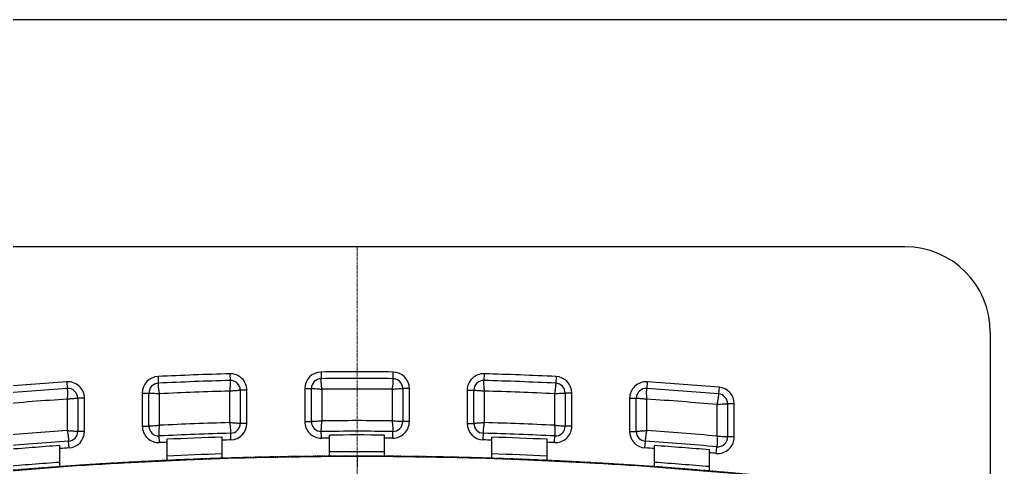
# Model space of a CAD drawing. Header units: millimetres. Extents: x 2604 to 3411, y 1248 to 1867.
# Drawn here: x 2782 to 3138.2, y 1704.9 to 1867.5 of the extents above; entities that cross this region are included whole.
import ezdxf

# ---------------------------------------------------------------- set-up
doc = ezdxf.new("R2010")
doc.units = ezdxf.units.MM
doc.linetypes.add('CENTER', pattern=[0.6, 0.375, -0.075, 0.075, -0.075])
doc.linetypes.add('HIDDEN', pattern=[0.2, 0.1, -0.1])
doc.layers.add('center', color=1, linetype='CENTER', lineweight=9)
doc.layers.add('DEFAULT_2', color=8, linetype='HIDDEN')

msp = doc.modelspace()

# ---------------------------------------------------------------- linework, layer by layer
at = {"color": 7, "linetype": 'Continuous'}
for p, q in [((3103.565, 1785.021), (2705.565, 1785.021)), ((3134.565, 1754.021), (3134.565, 1386.021)), ((2858.385, 1738.908), (2858.458, 1736.488)), ((2891.514, 1739.543), (2891.535, 1737.122)), ((2917.615, 1739.543), (2917.595, 1737.122)), ((2950.744, 1738.908), (2950.672, 1736.488)), ((2799.155, 1735.998), (2799.321, 1733.583)), ((2832.284, 1737.906), (2832.397, 1735.488)), ((2976.845, 1737.906), (2976.732, 1735.488)), ((3009.974, 1735.998), (3009.809, 1733.583)), ((2826.565, 1731.913), (2826.565, 1719.9)), ((2826.565, 1731.913), (2828.986, 1731.913)), ((2828.986, 1719.9), (2828.986, 1731.913)), ((2832.849, 1720.198), (2832.849, 1731.641)), ((2858.28, 1732.617), (2858.28, 1721.181)), ((2862.144, 1732.91), (2862.144, 1720.905)), ((2864.565, 1732.91), (2862.144, 1732.91)), ((2864.565, 1720.905), (2864.565, 1732.91)), ((2885.565, 1733.543), (2885.565, 1721.542)), ((2885.565, 1733.543), (2887.986, 1733.543)), ((2887.986, 1721.542), (2887.986, 1733.543)), ((2891.849, 1721.83), (2891.849, 1733.261)), ((2917.28, 1733.261), (2917.28, 1721.83)), ((2921.144, 1733.543), (2921.144, 1721.542)), ((2923.565, 1733.543), (2921.144, 1733.543)), ((2923.565, 1721.542), (2923.565, 1733.543)), ((2944.565, 1732.91), (2944.565, 1720.905)), ((2944.565, 1732.91), (2946.986, 1732.91)), ((2946.986, 1720.905), (2946.986, 1732.91)), ((2950.849, 1721.181), (2950.849, 1732.617)), ((2976.28, 1731.642), (2976.28, 1720.198)), ((2980.144, 1731.913), (2980.144, 1719.9)), ((2982.565, 1731.913), (2980.144, 1731.913)), ((2982.565, 1719.9), (2982.565, 1731.913)), ((3036.075, 1733.992), (3035.869, 1731.579)), ((2799.28, 1729.708), (2799.28, 1718.25)), ((2803.144, 1730.012), (2803.144, 1717.984)), ((2805.565, 1730.012), (2803.144, 1730.012)), ((2805.565, 1717.984), (2805.565, 1730.012)), ((3003.565, 1730.012), (3003.565, 1717.984)), ((3003.565, 1730.012), (3005.986, 1730.012)), ((3005.986, 1717.984), (3005.986, 1730.012)), ((3009.849, 1718.25), (3009.849, 1729.708)), ((3035.28, 1727.752), (3035.28, 1716.279)), ((3039.144, 1728.013), (3039.144, 1715.969)), ((3041.565, 1728.013), (3039.144, 1728.013)), ((3041.565, 1715.969), (3041.565, 1728.013)), ((2864.565, 1720.905), (2862.144, 1720.905)), ((2885.565, 1721.542), (2887.986, 1721.542)), ((2923.565, 1721.542), (2921.144, 1721.542)), ((2944.565, 1720.905), (2946.986, 1720.905)), ((2805.565, 1717.984), (2803.144, 1717.984)), ((2826.565, 1719.9), (2828.986, 1719.9)), ((2858.745, 1714.908), (2858.673, 1717.328)), ((2891.616, 1715.543), (2891.595, 1717.964)), ((2917.514, 1715.543), (2917.534, 1717.964)), ((2950.384, 1714.908), (2950.457, 1717.328)), ((2982.565, 1719.9), (2980.144, 1719.9)), ((3003.565, 1717.984), (3005.986, 1717.984)), ((2799.977, 1711.998), (2799.811, 1714.414)), ((2832.848, 1713.906), (2832.733, 1716.325)), ((2835.565, 1707.29), (2835.565, 1715.116)), ((2855.565, 1708.068), (2855.565, 1715.892)), ((2894.565, 1708.814), (2894.565, 1716.648)), ((2914.565, 1708.814), (2914.565, 1716.648)), ((2953.565, 1708.068), (2953.565, 1715.892)), ((2973.565, 1707.29), (2973.565, 1715.116)), ((2976.282, 1713.906), (2976.396, 1716.325)), ((3009.152, 1711.998), (3009.319, 1714.414)), ((3041.565, 1715.969), (3039.144, 1715.969)), ((2796.565, 1704.997), (2796.565, 1712.845)), ((3012.565, 1704.997), (3012.565, 1712.845)), ((3032.565, 1703.424), (3032.565, 1711.29)), ((3035.05, 1709.991), (3035.258, 1712.403)), ((2904.565, 1708.881), (2904.565, 1704.846))]:
    msp.add_line(p, q, dxfattribs=at)
msp.add_lwpolyline([(2603.688, 1867.476), (3410.988, 1867.476), (3410.988, 1247.656), (2603.688, 1247.656)], close=True)
for centre, radius, start, end in [((3103.565, 1754.021), 31, 0, 90), ((2904.565, 194.309), 1545.289, 91.712478, 92.68098), ((2858.565, 1732.91), 6, 0, 91.71248), ((2891.565, 1733.543), 6, 90.48389, 180), ((2904.565, 194.309), 1545.289, 89.516105, 90.483895), ((2917.565, 1733.543), 6, 0, 89.51611), ((2950.565, 1732.91), 6, 88.28752, 180), ((2904.565, 194.309), 1545.289, 87.31902, 88.287522), ((2904.565, 194.309), 1545.289, 93.911373, 94.88202), ((2799.565, 1730.012), 6, 0, 93.91137), ((2832.565, 1731.913), 6, 92.68098, 180), ((2832.565, 1731.913), 3.579, 92.68098, 180), ((2904.565, 194.309), 1542.868, 91.712478, 92.68098), ((2858.565, 1732.91), 3.579, 0, 91.71248), ((2891.565, 1733.543), 3.579, 90.48389, 180), ((2904.565, 194.309), 1542.868, 89.516105, 90.483895), ((2917.565, 1733.543), 3.579, 0, 89.51611), ((2950.565, 1732.91), 3.579, 88.28752, 180), ((2904.565, 194.309), 1542.868, 87.31902, 88.287522), ((2976.565, 1731.913), 3.579, 0, 87.31902), ((2976.565, 1731.913), 6, 0, 87.31902), ((3009.565, 1730.012), 6, 86.08863, 180), ((2904.565, 194.309), 1545.289, 85.11798, 86.088627), ((2904.565, 194.309), 1542.868, 93.911373, 94.88202), ((2799.565, 1730.012), 3.579, 0, 93.91137), ((2904.565, 194.309), 1539.004, 91.723399, 92.670866), ((2904.565, 194.309), 1539.004, 89.526615, 90.473385), ((2904.565, 194.309), 1539.004, 87.329135, 88.276601), ((3009.565, 1730.012), 3.579, 86.08863, 180), ((2904.565, 194.309), 1542.868, 85.11798, 86.088627), ((3035.565, 1728.013), 3.579, 0, 85.11798), ((3035.565, 1728.013), 6, 0, 85.11798), ((2904.565, 194.309), 1539.004, 93.922721, 94.872288), ((2904.565, 194.309), 1539.004, 85.127713, 86.077278), ((2904.565, 194.309), 1527.573, 91.736299, 92.690866), ((2858.565, 1720.905), 3.579, 271.72594, 0), ((2858.565, 1720.905), 6, 271.72594, 0), ((2891.565, 1721.542), 6, 180, 270.4877), ((2891.565, 1721.542), 3.579, 180, 270.4877), ((2904.565, 194.309), 1527.573, 89.523073, 90.476927), ((2917.565, 1721.542), 6, 269.5123, 0), ((2917.565, 1721.542), 3.579, 269.5123, 0), ((2950.565, 1720.905), 6, 180, 268.27406), ((2950.565, 1720.905), 3.579, 180, 268.27406), ((2904.565, 194.309), 1527.573, 87.309134, 88.263701), ((2904.565, 194.309), 1527.573, 93.952121, 94.908835), ((2799.565, 1717.984), 3.579, 273.94215, 0), ((2799.565, 1717.984), 6, 273.94215, 0), ((2832.565, 1719.9), 6, 180, 272.70206), ((2832.565, 1719.9), 3.579, 180, 272.70206), ((2904.565, 194.309), 1523.709, 91.725938, 92.70206), ((2904.565, 194.309), 1523.709, 89.512303, 90.487697), ((2904.565, 194.309), 1523.709, 87.29794, 88.274062), ((2976.565, 1719.9), 6, 267.29794, 0), ((2976.565, 1719.9), 3.579, 267.29794, 0), ((3009.565, 1717.984), 6, 180, 266.05785), ((3009.565, 1717.984), 3.579, 180, 266.05785), ((2904.565, 194.309), 1527.573, 85.091164, 86.047879), ((2904.565, 194.309), 1523.709, 93.942154, 94.920472), ((2904.565, 194.309), 1521.289, 92.599616, 92.70206), ((2904.565, 194.309), 1522.371, 91.844476, 92.597765), ((2904.565, 194.309), 1521.289, 91.725938, 91.84579), ((2904.565, 194.309), 1521.289, 90.376629, 90.487697), ((2904.565, 194.309), 1522.371, 89.623639, 90.376361), ((2904.565, 194.309), 1521.289, 89.512303, 89.623371), ((2904.565, 194.309), 1521.289, 88.15421, 88.274062), ((2904.565, 194.309), 1522.371, 87.402235, 88.155524), ((2904.565, 194.309), 1521.289, 87.29794, 87.400384), ((2904.565, 194.309), 1523.709, 85.079528, 86.057846), ((3035.565, 1715.969), 6, 265.07953, 0), ((3035.565, 1715.969), 3.579, 265.07953, 0), ((2904.565, 194.309), 1522.371, 94.068092, 94.823086), ((2904.565, 194.309), 1521.289, 93.942154, 94.070992), ((2904.565, 194.309), 1516.289, 89.622129, 90.377871), ((2904.565, 194.309), 1521.289, 85.929008, 86.057846), ((2904.565, 194.309), 1522.371, 85.176914, 85.931908), ((2904.565, 194.309), 1521.289, 85.079528, 85.173473), ((2904.565, 194.309), 1516.289, 94.084439, 94.842481), ((2903.601, 216.855), 1491.987, 90.346953, 94.113982), ((2904.565, 194.309), 1516.288, 91.851879, 92.608194), ((2903.598, 216.946), 1491.936, 89.962866, 90.346906), ((2905.532, 216.967), 1491.915, 89.653092, 90.037135), ((2905.528, 216.855), 1491.987, 85.886018, 89.653047), ((2904.565, 194.309), 1516.288, 87.391806, 88.148121), ((2904.565, 194.309), 1516.289, 85.157519, 85.915561), ((2903.594, 216.97), 1491.912, 94.11391, 94.884375), ((2905.536, 216.97), 1491.912, 85.115624, 85.88609)]:
    msp.add_arc(centre, radius, start, end, dxfattribs=at)
for points, knots in [([(2832.852, 1731.641), (2832.76, 1732.061), (2832.632, 1732.866), (2832.478, 1734.149), (2832.417, 1735.01), (2832.397, 1735.488)], [0, 0, 0, 0, 0.3325455, 0.6301278, 1, 1, 1, 1]), ([(2858.458, 1736.488), (2858.474, 1736.01), (2858.479, 1735.146), (2858.415, 1733.854), (2858.343, 1733.042), (2858.278, 1732.617)], [0, 0, 0, 0, 0.36989, 0.6674953, 1, 1, 1, 1]), ([(2891.852, 1733.261), (2891.773, 1733.683), (2891.673, 1734.493), (2891.564, 1735.781), (2891.536, 1736.644), (2891.535, 1737.122)], [0, 0, 0, 0, 0.3325258, 0.6301192, 1, 1, 1, 1]), ([(2917.595, 1737.122), (2917.593, 1736.644), (2917.566, 1735.781), (2917.456, 1734.493), (2917.356, 1733.683), (2917.278, 1733.261)], [0, 0, 0, 0, 0.3698807, 0.667474, 1, 1, 1, 1]), ([(2950.852, 1732.617), (2950.787, 1733.042), (2950.714, 1733.854), (2950.65, 1735.146), (2950.655, 1736.01), (2950.672, 1736.488)], [0, 0, 0, 0, 0.3325045, 0.6301099, 1, 1, 1, 1]), ([(2976.732, 1735.488), (2976.712, 1735.01), (2976.652, 1734.149), (2976.497, 1732.866), (2976.37, 1732.061), (2976.278, 1731.641)], [0, 0, 0, 0, 0.3698721, 0.6674543, 1, 1, 1, 1]), ([(2799.321, 1733.583), (2799.356, 1733.106), (2799.393, 1732.243), (2799.374, 1730.949), (2799.329, 1730.134), (2799.278, 1729.707)], [0, 0, 0, 0, 0.3699, 0.6675184, 1, 1, 1, 1]), ([(2828.986, 1731.913), (2829.464, 1731.915), (2830.327, 1731.893), (2831.616, 1731.802), (2832.426, 1731.711), (2832.849, 1731.639)], [0, 0, 0, 0, 0.3698662, 0.6674386, 1, 1, 1, 1]), ([(2858.28, 1732.614), (2858.703, 1732.692), (2859.513, 1732.791), (2860.802, 1732.889), (2861.666, 1732.913), (2862.144, 1732.91)], [0, 0, 0, 0, 0.3325242, 0.6301175, 1, 1, 1, 1]), ([(2887.986, 1733.543), (2888.464, 1733.546), (2889.327, 1733.522), (2890.616, 1733.428), (2891.426, 1733.333), (2891.849, 1733.258)], [0, 0, 0, 0, 0.369874, 0.6674564, 1, 1, 1, 1]), ([(2917.28, 1733.258), (2917.703, 1733.333), (2918.513, 1733.428), (2919.803, 1733.522), (2920.666, 1733.546), (2921.144, 1733.543)], [0, 0, 0, 0, 0.3325434, 0.6301259, 1, 1, 1, 1]), ([(2946.986, 1732.91), (2947.464, 1732.913), (2948.327, 1732.889), (2949.617, 1732.791), (2950.427, 1732.692), (2950.849, 1732.615)], [0, 0, 0, 0, 0.3698823, 0.6674755, 1, 1, 1, 1]), ([(2976.28, 1731.639), (2976.704, 1731.711), (2977.514, 1731.802), (2978.803, 1731.893), (2979.666, 1731.915), (2980.144, 1731.913)], [0, 0, 0, 0, 0.3325611, 0.6301337, 1, 1, 1, 1]), ([(3009.852, 1729.707), (3009.8, 1730.134), (3009.755, 1730.949), (3009.736, 1732.243), (3009.774, 1733.106), (3009.809, 1733.583)], [0, 0, 0, 0, 0.3324814, 0.6300999, 1, 1, 1, 1]), ([(3035.869, 1731.579), (3035.831, 1731.103), (3035.738, 1730.245), (3035.538, 1728.969), (3035.383, 1728.169), (3035.278, 1727.752)], [0, 0, 0, 0, 0.369864, 0.6674361, 1, 1, 1, 1]), ([(2799.28, 1729.705), (2799.702, 1729.786), (2800.512, 1729.888), (2801.802, 1729.991), (2802.665, 1730.015), (2803.144, 1730.012)], [0, 0, 0, 0, 0.3325036, 0.6301085, 1, 1, 1, 1]), ([(3005.986, 1730.012), (3006.464, 1730.015), (3007.328, 1729.991), (3008.617, 1729.888), (3009.427, 1729.786), (3009.849, 1729.705)], [0, 0, 0, 0, 0.3698913, 0.6674961, 1, 1, 1, 1]), ([(3035.28, 1727.75), (3035.704, 1727.819), (3036.514, 1727.907), (3037.803, 1727.994), (3038.666, 1728.016), (3039.144, 1728.013)], [0, 0, 0, 0, 0.3325776, 0.6301409, 1, 1, 1, 1]), ([(2858.278, 1721.181), (2858.364, 1720.76), (2858.481, 1719.953), (2858.612, 1718.667), (2858.661, 1717.805), (2858.673, 1717.328)], [0, 0, 0, 0, 0.3325537, 0.6301304, 1, 1, 1, 1]), ([(2862.144, 1720.905), (2861.666, 1720.902), (2860.803, 1720.923), (2859.514, 1721.019), (2858.704, 1721.11), (2858.28, 1721.183)], [0, 0, 0, 0, 0.3698756, 0.6674623, 1, 1, 1, 1]), ([(2891.849, 1721.832), (2891.426, 1721.756), (2890.616, 1721.661), (2889.327, 1721.561), (2888.464, 1721.54), (2887.986, 1721.542)], [0, 0, 0, 0, 0.3325169, 0.6301152, 1, 1, 1, 1]), ([(2891.595, 1717.964), (2891.588, 1718.442), (2891.604, 1719.305), (2891.689, 1720.595), (2891.779, 1721.406), (2891.852, 1721.83)], [0, 0, 0, 0, 0.3698777, 0.6674646, 1, 1, 1, 1]), ([(2917.278, 1721.83), (2917.35, 1721.406), (2917.44, 1720.595), (2917.525, 1719.305), (2917.541, 1718.442), (2917.534, 1717.964)], [0, 0, 0, 0, 0.3325352, 0.6301223, 1, 1, 1, 1]), ([(2921.144, 1721.542), (2920.666, 1721.54), (2919.802, 1721.561), (2918.513, 1721.661), (2917.703, 1721.756), (2917.28, 1721.832)], [0, 0, 0, 0, 0.3698846, 0.6674828, 1, 1, 1, 1]), ([(2950.849, 1721.183), (2950.426, 1721.11), (2949.616, 1721.019), (2948.327, 1720.923), (2947.464, 1720.902), (2946.986, 1720.905)], [0, 0, 0, 0, 0.3325374, 0.6301242, 1, 1, 1, 1]), ([(2950.457, 1717.328), (2950.469, 1717.805), (2950.517, 1718.667), (2950.648, 1719.953), (2950.765, 1720.76), (2950.852, 1721.181)], [0, 0, 0, 0, 0.3698696, 0.6674461, 1, 1, 1, 1]), ([(2799.278, 1718.25), (2799.378, 1717.832), (2799.522, 1717.03), (2799.699, 1715.75), (2799.78, 1714.891), (2799.811, 1714.414)], [0, 0, 0, 0, 0.3325708, 0.6301379, 1, 1, 1, 1]), ([(2803.144, 1717.984), (2802.666, 1717.982), (2801.803, 1718.002), (2800.514, 1718.094), (2799.704, 1718.181), (2799.28, 1718.252)], [0, 0, 0, 0, 0.3698673, 0.6674434, 1, 1, 1, 1]), ([(2832.849, 1720.201), (2832.427, 1720.121), (2831.617, 1720.023), (2830.328, 1719.918), (2829.464, 1719.897), (2828.986, 1719.9)], [0, 0, 0, 0, 0.3324947, 0.6301055, 1, 1, 1, 1]), ([(2832.733, 1716.325), (2832.708, 1716.802), (2832.692, 1717.666), (2832.731, 1718.959), (2832.793, 1719.772), (2832.852, 1720.198)], [0, 0, 0, 0, 0.3698864, 0.6674845, 1, 1, 1, 1]), ([(2976.278, 1720.198), (2976.337, 1719.772), (2976.399, 1718.959), (2976.438, 1717.666), (2976.421, 1716.802), (2976.396, 1716.325)], [0, 0, 0, 0, 0.3325153, 0.6301135, 1, 1, 1, 1]), ([(2980.144, 1719.9), (2979.665, 1719.897), (2978.802, 1719.918), (2977.513, 1720.023), (2976.703, 1720.121), (2976.28, 1720.201)], [0, 0, 0, 0, 0.3698943, 0.667505, 1, 1, 1, 1]), ([(3009.849, 1718.252), (3009.426, 1718.181), (3008.615, 1718.094), (3007.326, 1718.002), (3006.464, 1717.982), (3005.986, 1717.984)], [0, 0, 0, 0, 0.3325564, 0.6301326, 1, 1, 1, 1]), ([(3009.319, 1714.414), (3009.349, 1714.891), (3009.43, 1715.75), (3009.607, 1717.03), (3009.752, 1717.832), (3009.852, 1718.25)], [0, 0, 0, 0, 0.369862, 0.667429, 1, 1, 1, 1]), ([(3035.277, 1716.28), (3035.323, 1715.852), (3035.358, 1715.036), (3035.351, 1713.743), (3035.302, 1712.88), (3035.258, 1712.403)], [0, 0, 0, 0, 0.3324937, 0.6301042, 1, 1, 1, 1]), ([(3039.144, 1715.969), (3038.665, 1715.967), (3037.801, 1715.988), (3036.512, 1716.098), (3035.702, 1716.2), (3035.28, 1716.282)], [0, 0, 0, 0, 0.3699047, 0.6675291, 1, 1, 1, 1])]:
    msp.add_open_spline(points, degree=3, knots=knots, dxfattribs=at)
at = {"layer": 'center', "color": 1, "linetype": 'CENTER', "ltscale": 2.674503}
msp.add_line((2904.565, 1355.021), (2904.565, 1785.021), dxfattribs=at)
at = {"layer": 'DEFAULT_2', "color": 8, "linetype": 'HIDDEN'}
msp.add_line((2904.565, 1709.02), (2904.565, 1708.881), dxfattribs=at)
for points in [[(2904.565, 1709.02), (2856.136, 1708.257), (2806.481, 1705.852), (2758.249, 1701.934)], [(3050.881, 1701.934), (3002.649, 1705.852), (2952.994, 1708.257), (2904.565, 1709.02)]]:
    msp.add_lwpolyline(points, dxfattribs=at)
for centre, start, end in [((2903.988, 206.766), 89.977994, 95.566927), ((2905.142, 206.766), 84.432789, 90.022005)]:
    msp.add_arc(centre, 1502.25, start, end, dxfattribs=at)

doc.saveas('drawing.dxf')
